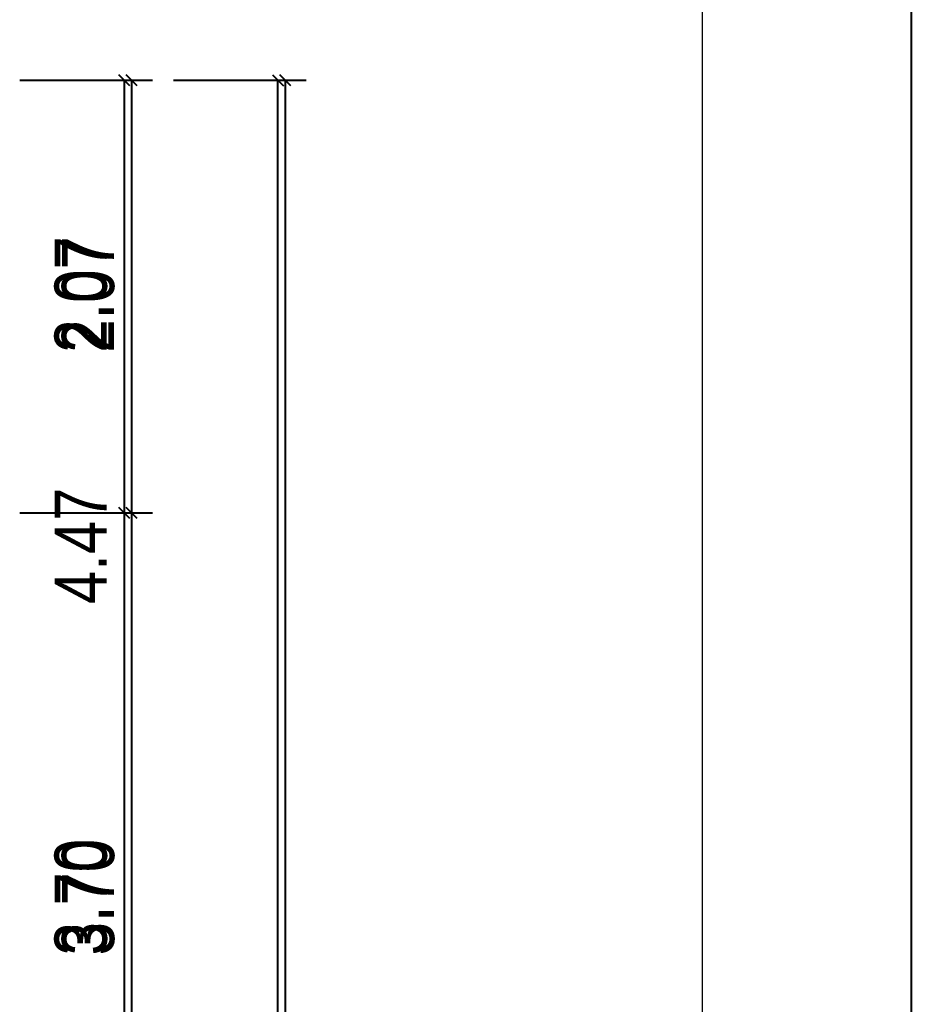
# Model space of a CAD drawing. Extents: x -996 to 41004, y -11542 to 18158.
# Drawn here: x 36740 to 41004, y 6680 to 11390 of the extents above; entities that cross this region are included whole.
import ezdxf

# ---------------------------------------------------------------- set-up
doc = ezdxf.new("R2010")
doc.units = 0
doc.header["$LTSCALE"] = 50
doc.layers.get('0').update_dxf_attribs({"lineweight": 25})
for name, color, linetype, lineweight in [('2D-NovaObj-X_Planrahmen', 7, 'Continuous', 25), ('2D-NovaObj-X_Plk Linien', 7, 'Continuous', 13), ('3D-NovaObj-X_Planrahmen', 7, 'Continuous', 25), ('3D-NovaObj-X_Plk Linien', 7, 'Continuous', 13), ('X_Planrahmen', 7, 'Continuous', 25), ('X_Plk Linien', 7, 'Continuous', 13), ('XREF-41001-A-G-EG$0$2D-NovaObj-X_Planrahmen', 7, 'Continuous', 25), ('XREF-41001-A-G-EG$0$2D-NovaObj-X_Plk Linien', 7, 'Continuous', 13), ('XREF-41001-A-G-EG$0$3D-NovaObj-X_Planrahmen', 7, 'Continuous', 25), ('XREF-41001-A-G-EG$0$3D-NovaObj-X_Plk Linien', 7, 'Continuous', 13), ('XREF-41001-A-G-EG$0$X_Planrahmen', 7, 'Continuous', 25), ('XREF-41001-A-G-EG$0$X_Plk Linien', 7, 'Continuous', 13), ('XREF-41001-A-G-O2$0$2D-NovaObj-X_Planrahmen', 7, 'Continuous', 25), ('XREF-41001-A-G-O2$0$2D-NovaObj-X_Plk Linien', 7, 'Continuous', 13), ('XREF-41001-A-G-O2$0$3D-NovaObj-X_Planrahmen', 7, 'Continuous', 25), ('XREF-41001-A-G-O2$0$3D-NovaObj-X_Plk Linien', 7, 'Continuous', 13), ('XREF-41001-A-G-O2$0$X_Planrahmen', 7, 'Continuous', 25), ('XREF-41001-A-G-O2$0$X_Plk Linien', 7, 'Continuous', 13)]:
    doc.layers.add(name, color=color, linetype=linetype, lineweight=lineweight)
for name, color, linetype, lineweight, true_color in [('X_Mass', 7, 'Continuous', 25, 0x0080ff), ('XREF-41001-A-G-EG$0$X_Mass', 7, 'Continuous', 25, 0x0080ff), ('XREF-41001-A-G-O2$0$X_Mass', 7, 'Continuous', 25, 0x0080ff)]:
    doc.layers.add(name, color=color, linetype=linetype, lineweight=lineweight, true_color=true_color)
doc.styles.get("Standard").update_dxf_attribs({"font": 'ARIALN.TTF'})
doc.styles.add('XREF-41001-A-G-EG$0$Standard', font='ARIALN.TTF')
doc.styles.add('XREF-41001-A-G-O2$0$Standard', font='ARIALN.TTF')

# ---------------------------------------------------------------- blocks, each defined once
blk = doc.blocks.new('XREF-41001-A-G-O2$0$Polygon_A0AA6LBHLL', base_point=(4.3, -8342.4))
at = {"layer": 'XREF-41001-A-G-O2$0$2D-NovaObj-X_Plk Linien', "color": 8, "ltscale": 0.13, "true_color": 0x808080}
blk.add_line((40004.3, 17157.6), (40004.3, -8342.4), dxfattribs=at)
at = {"layer": 'XREF-41001-A-G-O2$0$3D-NovaObj-X_Plk Linien', "color": 8, "ltscale": 0.13, "true_color": 0x808080}
blk.add_line((40004.3, 17157.6), (40004.3, -8342.4), dxfattribs=at)
blk = doc.blocks.new('XREF-41001-A-G-O2$0$Polygon_A0AA6LBILL', base_point=(-995.7, -11542.4))
at = {"layer": 'XREF-41001-A-G-O2$0$2D-NovaObj-X_Planrahmen', "color": 8, "ltscale": 0.25, "true_color": 0x808080}
blk.add_line((41004.3, 18157.6), (41004.3, -11542.4), dxfattribs=at)
at = {"layer": 'XREF-41001-A-G-O2$0$3D-NovaObj-X_Planrahmen', "color": 8, "ltscale": 0.25, "true_color": 0x808080}
blk.add_line((41004.3, 18157.6), (41004.3, -11542.4), dxfattribs=at)
blk = doc.blocks.new('XREF-41001-A-G-O2$0$Maß_A0AA6LBKLL', base_point=(36754.2, -2926.6))
at = {"color": 8, "ltscale": 0.25, "true_color": 0x808080}
for p, q in [((37301.5, 11073.4), (37248.5, 11126.4)), ((37375, 11099.9), (36775, 11099.9)), ((37275, 11099.9), (37275, -2900.1)), ((37301.5, 9003.4), (37248.5, 9056.4)), ((37375, 9029.9), (36775, 9029.9))]:
    blk.add_line(p, q, dxfattribs=at)
at = {"color": 8, "ltscale": 0.25, "true_color": 0x808080, "char_height": 250, "attachment_point": 1, "rotation": 90, "style": 'XREF-41001-A-G-O2$0$Standard'}
for s, insert in [('{\\fArial Narrow;2.07}', (36941.7, 9796.9)), ('{\\fArial Narrow;3.70}', (36941.7, 6913.7))]:
    blk.add_mtext(s, dxfattribs=dict(at, insert=insert))
blk = doc.blocks.new('XREF-41001-A-G-O2$0$Maß_A0AA6LBLLL', base_point=(37510, -2926.6))
at = {"color": 8, "ltscale": 0.25, "true_color": 0x808080}
for p, q in [((38036.5, 11073.4), (37983.5, 11126.4)), ((38110, 11099.9), (37510, 11099.9)), ((38010, 11099.9), (38010, -2900.1))]:
    blk.add_line(p, q, dxfattribs=at)
blk = doc.blocks.new('XREF-41001-A-G-O2')
at = {"layer": 'XREF-41001-A-G-O2$0$X_Mass', "color": 8, "ltscale": 0.25, "true_color": 0x808080}
for name, p in [('XREF-41001-A-G-O2$0$Maß_A0AA6LBKLL', (36754.2, -2926.6)), ('XREF-41001-A-G-O2$0$Maß_A0AA6LBLLL', (37510, -2926.6))]:
    blk.add_blockref(name, p, dxfattribs=at)
at = {"layer": 'XREF-41001-A-G-O2$0$X_Planrahmen', "color": 8, "ltscale": 0.25, "true_color": 0x808080}
blk.add_blockref('XREF-41001-A-G-O2$0$Polygon_A0AA6LBILL', (-995.7, -11542.4), dxfattribs=at)
at = {"layer": 'XREF-41001-A-G-O2$0$X_Plk Linien', "color": 8, "ltscale": 0.13, "true_color": 0x808080}
blk.add_blockref('XREF-41001-A-G-O2$0$Polygon_A0AA6LBHLL', (4.3, -8342.4), dxfattribs=at)
blk = doc.blocks.new('XREF-41001-A-G-EG$0$Polygon_A0AA6L9LLL', base_point=(-995.7, -11542.4))
at = {"layer": 'XREF-41001-A-G-EG$0$2D-NovaObj-X_Planrahmen', "color": 6, "ltscale": 0.25, "true_color": 0xff00ff}
blk.add_line((41004.3, 18157.6), (41004.3, -11542.4), dxfattribs=at)
at = {"layer": 'XREF-41001-A-G-EG$0$3D-NovaObj-X_Planrahmen', "color": 6, "ltscale": 0.25, "true_color": 0xff00ff}
blk.add_line((41004.3, 18157.6), (41004.3, -11542.4), dxfattribs=at)
blk = doc.blocks.new('XREF-41001-A-G-EG$0$Polygon_A0AA6L9MLL', base_point=(4.3, -8342.4))
at = {"layer": 'XREF-41001-A-G-EG$0$2D-NovaObj-X_Plk Linien', "color": 6, "ltscale": 0.13, "true_color": 0xff00ff}
blk.add_line((40004.3, 17157.6), (40004.3, -8342.4), dxfattribs=at)
at = {"layer": 'XREF-41001-A-G-EG$0$3D-NovaObj-X_Plk Linien', "color": 6, "ltscale": 0.13, "true_color": 0xff00ff}
blk.add_line((40004.3, 17157.6), (40004.3, -8342.4), dxfattribs=at)
blk = doc.blocks.new('XREF-41001-A-G-EG$0$Maß_A0AA6L9QLL', base_point=(36719.2, -2926.6))
at = {"color": 6, "ltscale": 0.25, "true_color": 0xff00ff}
for p, q in [((37266.5, 11073.4), (37213.5, 11126.4)), ((37340, 11099.9), (36740, 11099.9)), ((37240, 11099.9), (37240, -2900.1))]:
    blk.add_line(p, q, dxfattribs=at)
at = {"color": 6, "ltscale": 0.25, "true_color": 0xff00ff, "insert": (36906.7, 8594.4), "char_height": 250, "attachment_point": 1, "rotation": 90, "style": 'XREF-41001-A-G-EG$0$Standard'}
blk.add_mtext('{\\fArial Narrow;4.47}', dxfattribs=at)
blk = doc.blocks.new('XREF-41001-A-G-EG$0$Maß_A0AA6L9RLL', base_point=(37475, -2926.6))
at = {"color": 6, "ltscale": 0.25, "true_color": 0xff00ff}
for p, q in [((37948.5, 11126.4), (38001.5, 11073.4)), ((38075, 11099.9), (37475, 11099.9)), ((37975, -2900.1), (37975, 11099.9))]:
    blk.add_line(p, q, dxfattribs=at)
blk = doc.blocks.new('XREF-41001-A-G-EG')
at = {"layer": 'XREF-41001-A-G-EG$0$X_Mass', "color": 6, "ltscale": 0.25, "true_color": 0xff00ff}
for name, p in [('XREF-41001-A-G-EG$0$Maß_A0AA6L9QLL', (36719.2, -2926.6)), ('XREF-41001-A-G-EG$0$Maß_A0AA6L9RLL', (37475, -2926.6))]:
    blk.add_blockref(name, p, dxfattribs=at)
at = {"layer": 'XREF-41001-A-G-EG$0$X_Planrahmen', "color": 6, "ltscale": 0.25, "true_color": 0xff00ff}
blk.add_blockref('XREF-41001-A-G-EG$0$Polygon_A0AA6L9LLL', (-995.7, -11542.4), dxfattribs=at)
at = {"layer": 'XREF-41001-A-G-EG$0$X_Plk Linien', "color": 6, "ltscale": 0.13, "true_color": 0xff00ff}
blk.add_blockref('XREF-41001-A-G-EG$0$Polygon_A0AA6L9MLL', (4.3, -8342.4), dxfattribs=at)
blk = doc.blocks.new('Polygon_A0AA6LCXLL', base_point=(4.3, -8342.4))
at = {"layer": '2D-NovaObj-X_Plk Linien', "ltscale": 0.13}
blk.add_line((40004.3, 17157.6), (40004.3, -8342.4), dxfattribs=at)
at = {"layer": '3D-NovaObj-X_Plk Linien', "ltscale": 0.13}
blk.add_line((40004.3, 17157.6), (40004.3, -8342.4), dxfattribs=at)
blk = doc.blocks.new('Polygon_A0AA6LCYLL', base_point=(-995.7, -11542.4))
at = {"layer": '2D-NovaObj-X_Planrahmen', "ltscale": 0.25}
blk.add_line((41004.3, 18157.6), (41004.3, -11542.4), dxfattribs=at)
at = {"layer": '3D-NovaObj-X_Planrahmen', "ltscale": 0.25}
blk.add_line((41004.3, 18157.6), (41004.3, -11542.4), dxfattribs=at)
blk = doc.blocks.new('Maß_A0AA6LD2LL', base_point=(36719.2, -2926.6))
at = {"ltscale": 0.25}
for p, q in [((37266.5, 11073.4), (37213.5, 11126.4)), ((37340, 11099.9), (36740, 11099.9)), ((37240, 11099.9), (37240, -2900.1)), ((37266.5, 9003.4), (37213.5, 9056.4)), ((37340, 9029.9), (36740, 9029.9))]:
    blk.add_line(p, q, dxfattribs=at)
at = {"ltscale": 0.25, "char_height": 250, "attachment_point": 1, "rotation": 90}
for s, insert in [('{\\fArial Narrow;2.07}', (36906.7, 9796.9)), ('{\\fArial Narrow;3.70}', (36906.7, 6913.7))]:
    blk.add_mtext(s, dxfattribs=dict(at, insert=insert))

msp = doc.modelspace()

# ---------------------------------------------------------------- block references
at = {"color": 8, "lineweight": 25, "ltscale": 0.25, "true_color": 0x808080}
msp.add_blockref('XREF-41001-A-G-O2', (0, 0, 3380), dxfattribs=at)
at = {"color": 6, "lineweight": 25, "ltscale": 0.25, "true_color": 0xff00ff}
msp.add_blockref('XREF-41001-A-G-EG', (0, 0, -3380), dxfattribs=at)
at = {"layer": 'X_Mass', "ltscale": 0.25}
msp.add_blockref('Maß_A0AA6LD2LL', (36719.2, -2926.6), dxfattribs=at)
at = {"layer": 'X_Planrahmen', "ltscale": 0.25}
msp.add_blockref('Polygon_A0AA6LCYLL', (-995.7, -11542.4), dxfattribs=at)
at = {"layer": 'X_Plk Linien', "ltscale": 0.13}
msp.add_blockref('Polygon_A0AA6LCXLL', (4.3, -8342.4), dxfattribs=at)

doc.saveas('drawing.dxf')
